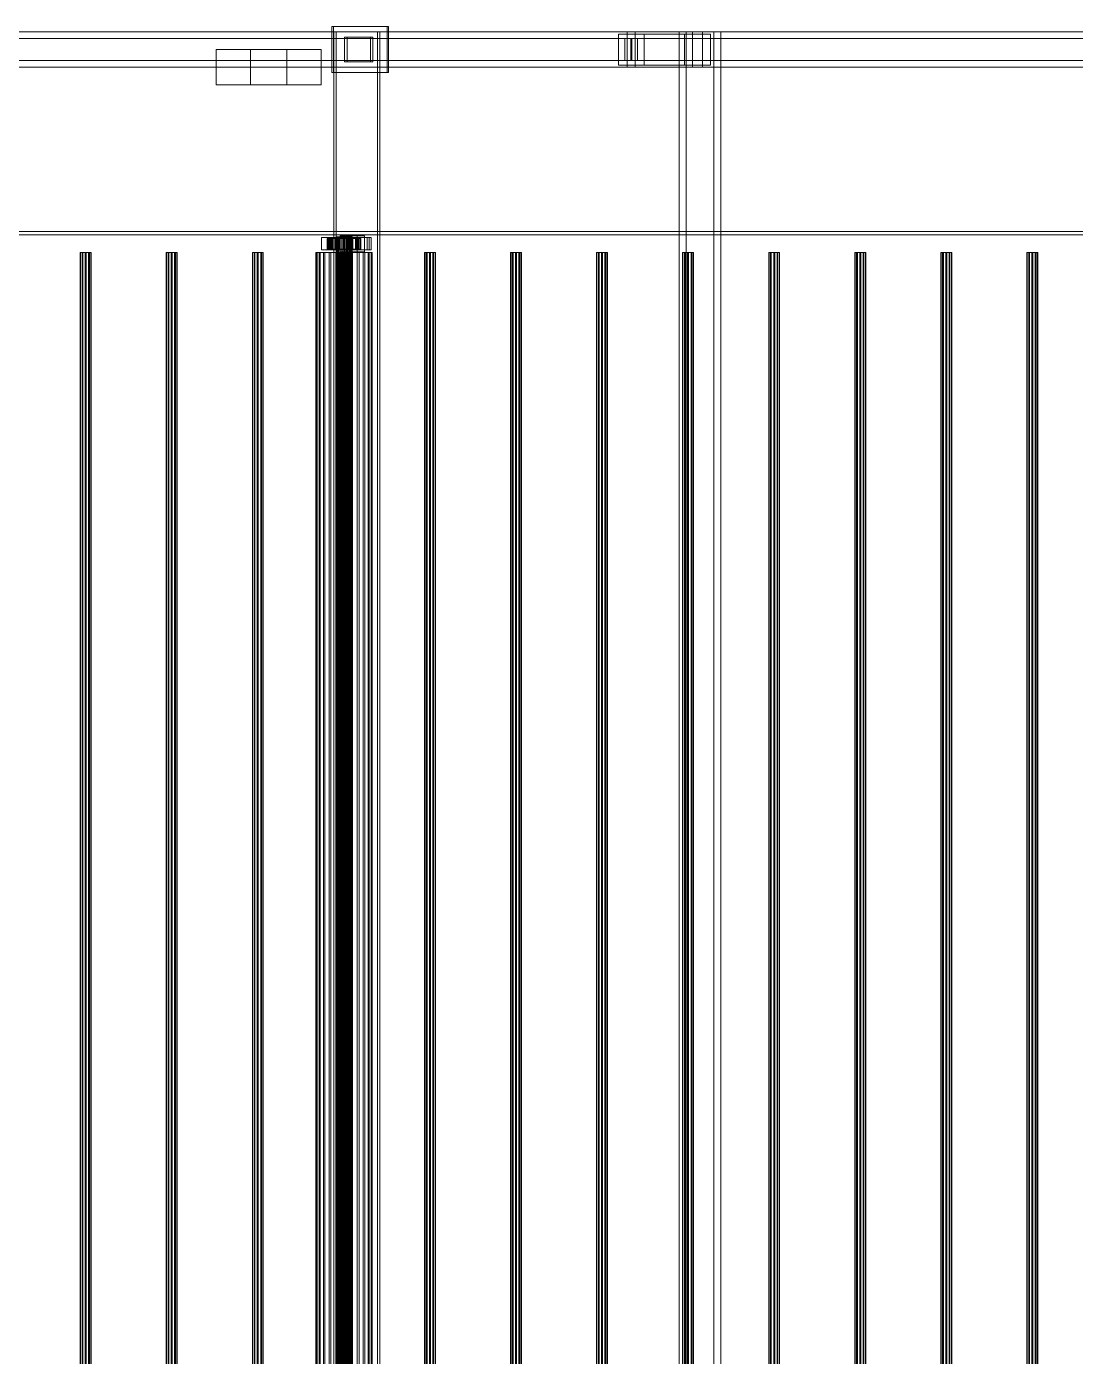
# Model space of a CAD drawing. Header units: millimetres. Extents: x -1970 to 59977, y -50268 to 6837.
# Drawn here: x 30272 to 31459, y -18000 to -16494 of the extents above; entities that cross this region are included whole.
import ezdxf

# ---------------------------------------------------------------- set-up
doc = ezdxf.new("R2010")
doc.units = ezdxf.units.MM
doc.layers.add('superior_C03', color=7, linetype='Continuous', lineweight=0)

msp = doc.modelspace()

# ---------------------------------------------------------------- linework, layer by layer
at = {"layer": 'superior_C03'}
for p, q in [((38691.362, -16500), (27582.557, -16500)), ((27583.456, -16500), (38692.26, -16500)), ((30952.078, -16500), (29782.73, -16500)), ((29791.713, -16500), (30961.061, -16500)), ((31025.964, -16500), (29856.616, -16500)), ((29867.845, -16500), (31037.193, -16500)), ((30680.056, -16494), (30617.691, -16494)), ((30617.691, -16494), (30617.691, -16546)), ((30619.488, -16494), (30617.691, -16494)), ((30619.488, -16546), (30619.488, -16494)), ((30619.488, -16494), (30681.853, -16494)), ((30669.133, -16500), (30619.631, -16500)), ((30619.631, -16500), (30619.631, -19500)), ((30622.326, -16500), (30619.631, -16500)), ((30622.326, -19500), (30622.326, -16500)), ((30622.326, -16500), (30671.828, -16500)), ((30669.133, -19500), (30669.133, -16500)), ((30669.133, -16500), (30671.828, -16500)), ((30671.828, -16500), (30671.828, -19500)), ((30680.056, -16546), (30680.056, -16494)), ((30680.056, -16494), (30681.853, -16494)), ((30681.853, -16494), (30681.853, -16546)), ((30971.187, -16502.5), (30941.953, -16502.5)), ((30941.953, -16502.5), (30941.953, -16537.5)), ((31016.961, -16502.5), (30941.953, -16502.5)), ((30952.078, -16500), (30952.078, -16540)), ((30961.061, -16500), (30952.078, -16500)), ((32121.426, -16500), (30952.078, -16500)), ((30961.061, -16540), (30961.061, -16500)), ((30961.061, -16500), (32130.409, -16500)), ((30971.187, -16537.5), (30971.187, -16502.5)), ((30971.187, -16502.5), (31046.195, -16502.5)), ((31049.944, -16500), (31010.966, -16500)), ((31010.966, -16500), (31010.966, -19500)), ((31018.826, -16500), (31010.966, -16500)), ((31016.961, -16537.5), (31016.961, -16502.5)), ((31016.961, -16502.5), (31046.195, -16502.5)), ((31018.826, -19500), (31018.826, -16500)), ((31018.826, -16500), (31057.805, -16500)), ((31025.964, -16500), (31025.964, -16540)), ((31037.193, -16500), (31025.964, -16500)), ((32195.312, -16500), (31025.964, -16500)), ((31037.193, -16540), (31037.193, -16500)), ((31037.193, -16500), (32206.54, -16500)), ((31046.195, -16502.5), (31046.195, -16537.5)), ((31049.944, -19500), (31049.944, -16500)), ((31049.944, -16500), (31057.805, -16500)), ((31057.805, -16500), (31057.805, -19500)), ((30949.405, -16507.5), (29855.066, -16507.5)), ((29869.395, -16507.5), (30963.734, -16507.5)), ((30525.416, -16520), (30486.438, -16520)), ((30486.438, -16520), (30486.438, -16560)), ((30566.387, -16520), (30486.438, -16520)), ((30525.416, -16560), (30525.416, -16520)), ((30525.416, -16520), (30605.365, -16520)), ((30566.387, -16560), (30566.387, -16520)), ((30566.387, -16520), (30605.365, -16520)), ((30605.365, -16520), (30605.365, -16560)), ((30661.245, -16506), (30632.011, -16506)), ((30632.011, -16506), (30632.011, -16534)), ((30634.706, -16506), (30632.011, -16506)), ((30634.706, -16534), (30634.706, -16506)), ((30634.706, -16506), (30663.94, -16506)), ((30661.245, -16534), (30661.245, -16506)), ((30661.245, -16506), (30663.94, -16506)), ((30663.94, -16506), (30663.94, -16534)), ((30949.405, -16507.5), (30949.405, -16532.5)), ((30963.734, -16507.5), (30949.405, -16507.5)), ((30957.244, -16507.5), (30955.896, -16507.5)), ((30955.896, -16507.5), (30955.896, -16532.5)), ((30955.896, -16507.5), (32200.252, -16507.5)), ((30957.244, -16532.5), (30957.244, -16507.5)), ((32201.6, -16507.5), (30957.244, -16507.5)), ((30963.734, -16532.5), (30963.734, -16507.5)), ((29855.066, -16532.5), (30949.405, -16532.5)), ((29869.395, -16532.5), (30963.734, -16532.5)), ((30632.011, -16534), (30661.245, -16534)), ((30632.011, -16534), (30634.706, -16534)), ((30663.94, -16534), (30634.706, -16534)), ((30663.94, -16534), (30661.245, -16534)), ((30949.405, -16532.5), (30963.734, -16532.5)), ((30955.896, -16532.5), (30957.244, -16532.5)), ((30955.896, -16532.5), (32200.252, -16532.5)), ((30957.244, -16532.5), (32201.6, -16532.5)), ((29782.73, -16540), (30952.078, -16540)), ((29791.713, -16540), (30961.061, -16540)), ((29856.616, -16540), (31025.964, -16540)), ((29867.845, -16540), (31037.193, -16540)), ((30617.691, -16546), (30680.056, -16546)), ((30617.691, -16546), (30619.488, -16546)), ((30681.853, -16546), (30619.488, -16546)), ((30681.853, -16546), (30680.056, -16546)), ((30941.953, -16537.5), (30971.187, -16537.5)), ((31016.961, -16537.5), (30941.953, -16537.5)), ((30952.078, -16540), (30961.061, -16540)), ((30952.078, -16540), (32121.426, -16540)), ((30961.061, -16540), (32130.409, -16540)), ((31046.195, -16537.5), (30971.187, -16537.5)), ((31046.195, -16537.5), (31016.961, -16537.5)), ((31025.964, -16540), (31037.193, -16540)), ((31025.964, -16540), (32195.312, -16540)), ((31037.193, -16540), (32206.54, -16540)), ((30486.438, -16560), (30525.416, -16560)), ((30486.438, -16560), (30566.387, -16560)), ((30605.365, -16560), (30525.416, -16560)), ((30605.365, -16560), (30566.387, -16560)), ((27582.557, -16726), (38691.362, -16726)), ((38691.362, -16730), (27582.557, -16730)), ((38692.26, -16730), (27583.456, -16730)), ((38720.557, -16726), (27611.752, -16726)), ((27611.752, -16730), (38720.557, -16730)), ((30646.267, -16731), (30626.778, -16731)), ((30626.778, -16731), (30626.778, -16749)), ((30634.862, -16731), (30626.778, -16731)), ((30634.862, -16749), (30634.862, -16731)), ((30634.862, -16731), (30654.351, -16731)), ((30646.267, -16749), (30646.267, -16731)), ((30646.267, -16731), (30654.351, -16731)), ((30654.351, -16731), (30654.351, -16749)), ((30615.473, -16733), (30605.728, -16733)), ((30605.728, -16733), (30605.728, -16747)), ((30616.508, -16733), (30605.728, -16733)), ((30613.189, -16734), (30612.369, -16734)), ((30612.369, -16734), (30622.362, -16734)), ((30612.369, -16746), (30612.369, -16734)), ((30612.369, -16734), (30612.842, -16734)), ((30622.362, -16746), (30612.369, -16746)), ((30612.369, -16746), (30613.189, -16746)), ((30612.842, -16746), (30612.369, -16746)), ((30612.842, -16734), (30622.587, -16734)), ((30612.842, -16746), (30612.842, -16734)), ((30612.842, -16734), (30614.577, -16734)), ((30622.587, -16746), (30612.842, -16746)), ((30614.577, -16746), (30612.842, -16746)), ((30659.909, -16733), (30613.135, -16733)), ((30613.135, -16733), (30613.135, -16747)), ((30615.381, -16733), (30613.135, -16733)), ((30615.248, -16734), (30613.189, -16734)), ((30613.189, -16734), (30622.751, -16734)), ((30613.189, -16746), (30613.189, -16734)), ((30622.751, -16746), (30613.189, -16746)), ((30613.189, -16746), (30615.248, -16746)), ((30614.577, -16734), (30623.409, -16734)), ((30614.577, -16746), (30614.577, -16734)), ((30614.577, -16734), (30617.456, -16734)), ((30623.409, -16746), (30614.577, -16746)), ((30617.456, -16746), (30614.577, -16746)), ((30618.404, -16734), (30615.248, -16734)), ((30615.248, -16734), (30623.726, -16734)), ((30615.248, -16746), (30615.248, -16734)), ((30623.726, -16746), (30615.248, -16746)), ((30615.248, -16746), (30618.404, -16746)), ((30615.381, -16747), (30615.381, -16733)), ((30615.381, -16733), (30662.155, -16733)), ((30615.473, -16747), (30615.473, -16733)), ((30615.473, -16733), (30626.252, -16733)), ((30616.508, -16747), (30616.508, -16733)), ((30616.508, -16733), (30626.252, -16733)), ((30617.456, -16734), (30624.772, -16734)), ((30617.456, -16746), (30617.456, -16734)), ((30617.456, -16734), (30621.282, -16734)), ((30624.772, -16746), (30617.456, -16746)), ((30621.282, -16746), (30617.456, -16746)), ((30622.443, -16734), (30618.404, -16734)), ((30618.404, -16734), (30625.221, -16734)), ((30618.404, -16746), (30618.404, -16734)), ((30625.221, -16746), (30618.404, -16746)), ((30618.404, -16746), (30622.443, -16746)), ((30621.282, -16734), (30626.585, -16734)), ((30621.282, -16746), (30621.282, -16734)), ((30621.282, -16734), (30625.795, -16734)), ((30626.585, -16746), (30621.282, -16746)), ((30625.795, -16746), (30621.282, -16746)), ((30622.751, -16732), (30622.362, -16732)), ((30622.362, -16732), (30622.587, -16732)), ((30622.362, -19268), (30622.362, -16732)), ((30622.362, -16734), (30622.751, -16734)), ((30622.362, -16734), (30622.362, -16746)), ((30622.587, -16734), (30622.362, -16734)), ((30622.751, -16746), (30622.362, -16746)), ((30622.362, -16746), (30622.587, -16746)), ((30627.09, -16734), (30622.443, -16734)), ((30622.443, -16734), (30627.135, -16734)), ((30622.443, -16746), (30622.443, -16734)), ((30627.135, -16746), (30622.443, -16746)), ((30622.443, -16746), (30627.09, -16746)), ((30622.587, -16732), (30623.409, -16732)), ((30622.587, -19268), (30622.587, -16732)), ((30622.587, -16734), (30622.587, -16746)), ((30623.409, -16734), (30622.587, -16734)), ((30622.587, -16746), (30623.409, -16746)), ((30623.726, -16732), (30622.751, -16732)), ((30622.751, -19268), (30622.751, -16732)), ((30622.751, -16734), (30623.726, -16734)), ((30622.751, -16734), (30622.751, -16746)), ((30623.726, -16746), (30622.751, -16746)), ((30623.409, -16732), (30624.772, -16732)), ((30623.409, -19268), (30623.409, -16732)), ((30623.409, -16734), (30623.409, -16746)), ((30624.772, -16734), (30623.409, -16734)), ((30623.409, -16746), (30624.772, -16746)), ((30625.221, -16732), (30623.726, -16732)), ((30623.726, -19268), (30623.726, -16732)), ((30623.726, -16734), (30625.221, -16734)), ((30623.726, -16734), (30623.726, -16746)), ((30625.221, -16746), (30623.726, -16746)), ((30624.772, -16732), (30626.585, -16732)), ((30624.772, -19268), (30624.772, -16732)), ((30624.772, -16734), (30624.772, -16746)), ((30626.585, -16734), (30624.772, -16734)), ((30624.772, -16746), (30626.585, -16746)), ((30627.135, -16732), (30625.221, -16732)), ((30625.221, -19268), (30625.221, -16732)), ((30625.221, -16734), (30627.135, -16734)), ((30625.221, -16734), (30625.221, -16746)), ((30627.135, -16746), (30625.221, -16746)), ((30625.795, -16734), (30628.722, -16734)), ((30625.795, -16746), (30625.795, -16734)), ((30625.795, -16734), (30630.686, -16734)), ((30628.722, -16746), (30625.795, -16746)), ((30630.686, -16746), (30625.795, -16746)), ((30626.252, -16733), (30626.252, -16747)), ((30626.585, -16732), (30628.722, -16732)), ((30626.585, -19268), (30626.585, -16732)), ((30626.585, -16734), (30626.585, -16746)), ((30628.722, -16734), (30626.585, -16734)), ((30626.585, -16746), (30628.722, -16746)), ((30632.027, -16734), (30627.09, -16734)), ((30627.09, -16734), (30629.336, -16734)), ((30627.09, -16746), (30627.09, -16734)), ((30629.336, -16746), (30627.09, -16746)), ((30627.09, -16746), (30632.027, -16746)), ((30629.336, -16732), (30627.135, -16732)), ((30627.135, -19268), (30627.135, -16732)), ((30627.135, -16734), (30629.336, -16734)), ((30627.135, -16734), (30627.135, -16746)), ((30629.336, -16746), (30627.135, -16746)), ((30628.722, -16732), (30631.039, -16732)), ((30628.722, -19268), (30628.722, -16732)), ((30628.722, -16734), (30628.722, -16746)), ((30631.039, -16734), (30628.722, -16734)), ((30628.722, -16746), (30631.039, -16746)), ((30631.674, -16732), (30629.336, -16732)), ((30629.336, -19268), (30629.336, -16732)), ((30629.336, -16734), (30631.674, -16734)), ((30629.336, -16734), (30629.336, -16746)), ((30631.674, -16746), (30629.336, -16746)), ((30630.686, -16734), (30631.039, -16734)), ((30630.686, -16746), (30630.686, -16734)), ((30630.686, -16734), (30635.624, -16734)), ((30631.039, -16746), (30630.686, -16746)), ((30635.624, -16746), (30630.686, -16746)), ((30631.039, -16732), (30633.378, -16732)), ((30631.039, -19268), (30631.039, -16732)), ((30631.039, -16734), (30631.039, -16746)), ((30633.378, -16734), (30631.039, -16734)), ((30631.039, -16746), (30633.378, -16746)), ((30633.991, -16732), (30631.674, -16732)), ((30631.674, -19268), (30631.674, -16732)), ((30632.027, -16734), (30631.674, -16734)), ((30631.674, -16734), (30633.991, -16734)), ((30631.674, -16734), (30631.674, -16746)), ((30633.991, -16746), (30631.674, -16746)), ((30631.674, -16746), (30632.027, -16746)), ((30636.919, -16734), (30632.027, -16734)), ((30632.027, -16746), (30632.027, -16734)), ((30632.027, -16746), (30636.919, -16746)), ((30633.378, -16732), (30635.579, -16732)), ((30633.378, -19268), (30633.378, -16732)), ((30635.624, -16734), (30633.378, -16734)), ((30633.378, -16734), (30633.378, -16746)), ((30635.579, -16734), (30633.378, -16734)), ((30633.378, -16746), (30635.624, -16746)), ((30633.378, -16746), (30635.579, -16746)), ((30636.129, -16732), (30633.991, -16732)), ((30633.991, -19268), (30633.991, -16732)), ((30636.919, -16734), (30633.991, -16734)), ((30633.991, -16734), (30636.129, -16734)), ((30633.991, -16734), (30633.991, -16746)), ((30636.129, -16746), (30633.991, -16746)), ((30633.991, -16746), (30636.919, -16746)), ((30635.579, -16732), (30637.492, -16732)), ((30635.579, -19268), (30635.579, -16732)), ((30640.27, -16734), (30635.579, -16734)), ((30635.579, -16734), (30635.579, -16746)), ((30637.492, -16734), (30635.579, -16734)), ((30635.579, -16746), (30640.27, -16746)), ((30635.579, -16746), (30637.492, -16746)), ((30635.624, -16746), (30635.624, -16734)), ((30635.624, -16734), (30640.27, -16734)), ((30640.27, -16746), (30635.624, -16746)), ((30637.941, -16732), (30636.129, -16732)), ((30636.129, -19268), (30636.129, -16732)), ((30641.432, -16734), (30636.129, -16734)), ((30636.129, -16734), (30637.941, -16734)), ((30636.129, -16734), (30636.129, -16746)), ((30637.941, -16746), (30636.129, -16746)), ((30636.129, -16746), (30641.432, -16746)), ((30646.655, -16733), (30636.911, -16733)), ((30636.911, -16733), (30636.911, -16747)), ((30647.69, -16733), (30636.911, -16733)), ((30641.432, -16734), (30636.919, -16734)), ((30636.919, -16746), (30636.919, -16734)), ((30636.919, -16746), (30641.432, -16746)), ((30637.492, -16732), (30638.987, -16732)), ((30637.492, -19268), (30637.492, -16732)), ((30644.309, -16734), (30637.492, -16734)), ((30637.492, -16734), (30637.492, -16746)), ((30638.987, -16734), (30637.492, -16734)), ((30637.492, -16746), (30644.309, -16746)), ((30637.492, -16746), (30638.987, -16746)), ((30639.305, -16732), (30637.941, -16732)), ((30637.941, -19268), (30637.941, -16732)), ((30645.258, -16734), (30637.941, -16734)), ((30637.941, -16734), (30639.305, -16734)), ((30637.941, -16734), (30637.941, -16746)), ((30639.305, -16746), (30637.941, -16746)), ((30637.941, -16746), (30645.258, -16746)), ((30638.987, -16732), (30639.963, -16732)), ((30638.987, -19268), (30638.987, -16732)), ((30647.466, -16734), (30638.987, -16734)), ((30638.987, -16734), (30638.987, -16746)), ((30639.963, -16734), (30638.987, -16734)), ((30638.987, -16746), (30647.466, -16746)), ((30638.987, -16746), (30639.963, -16746)), ((30640.127, -16732), (30639.305, -16732)), ((30639.305, -19268), (30639.305, -16732)), ((30648.136, -16734), (30639.305, -16734)), ((30639.305, -16734), (30640.127, -16734)), ((30639.305, -16734), (30639.305, -16746)), ((30640.127, -16746), (30639.305, -16746)), ((30639.305, -16746), (30648.136, -16746)), ((30639.963, -16732), (30640.351, -16732)), ((30639.963, -19268), (30639.963, -16732)), ((30649.524, -16734), (30639.963, -16734)), ((30639.963, -16734), (30639.963, -16746)), ((30640.351, -16734), (30639.963, -16734)), ((30639.963, -16746), (30649.524, -16746)), ((30639.963, -16746), (30640.351, -16746)), ((30640.351, -16732), (30640.127, -16732)), ((30640.127, -16732), (30640.127, -19268)), ((30640.127, -16734), (30649.872, -16734)), ((30640.127, -16746), (30640.127, -16734)), ((30640.127, -16734), (30640.351, -16734)), ((30649.872, -16746), (30640.127, -16746)), ((30640.351, -16746), (30640.127, -16746)), ((30640.27, -16746), (30640.27, -16734)), ((30640.27, -16734), (30644.309, -16734)), ((30644.309, -16746), (30640.27, -16746)), ((30640.351, -19268), (30640.351, -16732)), ((30650.345, -16734), (30640.351, -16734)), ((30640.351, -16734), (30640.351, -16746)), ((30640.351, -16746), (30650.345, -16746)), ((30645.258, -16734), (30641.432, -16734)), ((30641.432, -16746), (30641.432, -16734)), ((30641.432, -16746), (30645.258, -16746)), ((30644.309, -16746), (30644.309, -16734)), ((30644.309, -16734), (30647.466, -16734)), ((30647.466, -16746), (30644.309, -16746)), ((30648.136, -16734), (30645.258, -16734)), ((30645.258, -16746), (30645.258, -16734)), ((30645.258, -16746), (30648.136, -16746)), ((30646.655, -16747), (30646.655, -16733)), ((30646.655, -16733), (30657.435, -16733)), ((30647.466, -16746), (30647.466, -16734)), ((30647.466, -16734), (30649.524, -16734)), ((30649.524, -16746), (30647.466, -16746)), ((30647.69, -16747), (30647.69, -16733)), ((30647.69, -16733), (30657.435, -16733)), ((30649.872, -16734), (30648.136, -16734)), ((30648.136, -16746), (30648.136, -16734)), ((30648.136, -16746), (30649.872, -16746)), ((30649.524, -16746), (30649.524, -16734)), ((30649.524, -16734), (30650.345, -16734)), ((30650.345, -16746), (30649.524, -16746)), ((30649.872, -16734), (30649.872, -16746)), ((30650.345, -16734), (30649.872, -16734)), ((30649.872, -16746), (30650.345, -16746)), ((30650.345, -16746), (30650.345, -16734)), ((30657.435, -16733), (30657.435, -16747)), ((30659.909, -16747), (30659.909, -16733)), ((30659.909, -16733), (30662.155, -16733)), ((30662.155, -16733), (30662.155, -16747)), ((30334.637, -16750), (30332.617, -16750)), ((30332.617, -16750), (30332.96, -16750)), ((30332.617, -16750), (30332.617, -19250)), ((30332.96, -16750), (30335.536, -16750)), ((30332.96, -16750), (30332.96, -19250)), ((30338.249, -16750), (30334.637, -16750)), ((30334.637, -16750), (30334.637, -19250)), ((30335.536, -16750), (30339.36, -16750)), ((30335.536, -16750), (30335.536, -19250)), ((30342.073, -16750), (30338.249, -16750)), ((30338.249, -16750), (30338.249, -19250)), ((30339.36, -16750), (30342.972, -16750)), ((30339.36, -16750), (30339.36, -19250)), ((30344.649, -16750), (30342.073, -16750)), ((30342.073, -16750), (30342.073, -19250)), ((30342.972, -16750), (30344.992, -16750)), ((30342.972, -16750), (30342.972, -19250)), ((30344.992, -16750), (30344.649, -16750)), ((30344.649, -16750), (30344.649, -19250)), ((30344.992, -19250), (30344.992, -16750)), ((30432.082, -16750), (30430.062, -16750)), ((30430.062, -16750), (30430.406, -16750)), ((30430.062, -16750), (30430.062, -19250)), ((30430.406, -16750), (30432.982, -16750)), ((30430.406, -16750), (30430.406, -19250)), ((30435.694, -16750), (30432.082, -16750)), ((30432.082, -16750), (30432.082, -19250)), ((30432.982, -16750), (30436.806, -16750)), ((30432.982, -16750), (30432.982, -19250)), ((30439.519, -16750), (30435.694, -16750)), ((30435.694, -16750), (30435.694, -19250)), ((30436.806, -16750), (30440.418, -16750)), ((30436.806, -16750), (30436.806, -19250)), ((30442.094, -16750), (30439.519, -16750)), ((30439.519, -16750), (30439.519, -19250)), ((30440.418, -16750), (30442.438, -16750)), ((30440.418, -16750), (30440.418, -19250)), ((30442.438, -16750), (30442.094, -16750)), ((30442.094, -16750), (30442.094, -19250)), ((30442.438, -19250), (30442.438, -16750)), ((30529.528, -16750), (30527.508, -16750)), ((30527.508, -16750), (30527.852, -16750)), ((30527.508, -16750), (30527.508, -19250)), ((30527.852, -16750), (30530.427, -16750)), ((30527.852, -16750), (30527.852, -19250)), ((30533.14, -16750), (30529.528, -16750)), ((30529.528, -16750), (30529.528, -19250)), ((30530.427, -16750), (30534.252, -16750)), ((30530.427, -16750), (30530.427, -19250)), ((30536.964, -16750), (30533.14, -16750)), ((30533.14, -16750), (30533.14, -19250)), ((30534.252, -16750), (30537.864, -16750)), ((30534.252, -16750), (30534.252, -19250)), ((30539.54, -16750), (30536.964, -16750)), ((30536.964, -16750), (30536.964, -19250)), ((30537.864, -16750), (30539.884, -16750)), ((30537.864, -16750), (30537.864, -19250)), ((30539.884, -16750), (30539.54, -16750)), ((30539.54, -16750), (30539.54, -19250)), ((30539.884, -19250), (30539.884, -16750)), ((30600.759, -16750), (30599.377, -16750)), ((30599.377, -16750), (30600.174, -16750)), ((30599.377, -19250), (30599.377, -16750)), ((30600.174, -16750), (30603.097, -16750)), ((30600.174, -19250), (30600.174, -16750)), ((30604.226, -16750), (30600.759, -16750)), ((30600.759, -19250), (30600.759, -16750)), ((30603.097, -16750), (30607.945, -16750)), ((30603.097, -19250), (30603.097, -16750)), ((30609.542, -16750), (30604.226, -16750)), ((30604.226, -19250), (30604.226, -16750)), ((30605.728, -16747), (30615.473, -16747)), ((30605.728, -16747), (30616.508, -16747)), ((30607.945, -16750), (30614.389, -16750)), ((30607.945, -19250), (30607.945, -16750)), ((30616.345, -16750), (30609.542, -16750)), ((30609.542, -19250), (30609.542, -16750)), ((30613.135, -16747), (30659.909, -16747)), ((30613.135, -16747), (30615.381, -16747)), ((30614.389, -16750), (30621.989, -16750)), ((30614.389, -19250), (30614.389, -16750)), ((30662.155, -16747), (30615.381, -16747)), ((30626.252, -16747), (30615.473, -16747)), ((30624.17, -16750), (30616.345, -16750)), ((30616.345, -19250), (30616.345, -16750)), ((30626.252, -16747), (30616.508, -16747)), ((30621.989, -16750), (30630.228, -16750)), ((30621.989, -19250), (30621.989, -16750)), ((30632.486, -16750), (30624.17, -16750)), ((30624.17, -19250), (30624.17, -16750)), ((30626.974, -16750), (30624.954, -16750)), ((30624.954, -16750), (30625.297, -16750)), ((30624.954, -16750), (30624.954, -19250)), ((30625.297, -16750), (30627.873, -16750)), ((30625.297, -16750), (30625.297, -19250)), ((30626.778, -16749), (30646.267, -16749)), ((30634.862, -16749), (30626.778, -16749)), ((30630.586, -16750), (30626.974, -16750)), ((30626.974, -16750), (30626.974, -19250)), ((30627.873, -16750), (30631.697, -16750)), ((30627.873, -16750), (30627.873, -19250)), ((30630.228, -16750), (30638.543, -16750)), ((30630.228, -19250), (30630.228, -16750)), ((30634.41, -16750), (30630.586, -16750)), ((30630.586, -16750), (30630.586, -19250)), ((30631.697, -16750), (30635.309, -16750)), ((30631.697, -16750), (30631.697, -19250)), ((30640.725, -16750), (30632.486, -16750)), ((30632.486, -19250), (30632.486, -16750)), ((30636.986, -16750), (30634.41, -16750)), ((30634.41, -16750), (30634.41, -19250)), ((30654.351, -16749), (30634.862, -16749)), ((30635.309, -16750), (30637.329, -16750)), ((30635.309, -16750), (30635.309, -19250)), ((30636.911, -16747), (30646.655, -16747)), ((30636.911, -16747), (30647.69, -16747)), ((30637.329, -16750), (30636.986, -16750)), ((30636.986, -16750), (30636.986, -19250)), ((30637.329, -19250), (30637.329, -16750)), ((30638.543, -16750), (30646.369, -16750)), ((30638.543, -19250), (30638.543, -16750)), ((30648.325, -16750), (30640.725, -16750)), ((30640.725, -19250), (30640.725, -16750)), ((30654.351, -16749), (30646.267, -16749)), ((30646.369, -16750), (30653.172, -16750)), ((30646.369, -19250), (30646.369, -16750)), ((30657.435, -16747), (30646.655, -16747)), ((30657.435, -16747), (30647.69, -16747)), ((30654.769, -16750), (30648.325, -16750)), ((30648.325, -19250), (30648.325, -16750)), ((30653.172, -16750), (30658.488, -16750)), ((30653.172, -19250), (30653.172, -16750)), ((30659.617, -16750), (30654.769, -16750)), ((30654.769, -19250), (30654.769, -16750)), ((30658.488, -16750), (30661.955, -16750)), ((30658.488, -19250), (30658.488, -16750)), ((30662.539, -16750), (30659.617, -16750)), ((30659.617, -19250), (30659.617, -16750)), ((30662.155, -16747), (30659.909, -16747)), ((30661.955, -16750), (30663.337, -16750)), ((30661.955, -19250), (30661.955, -16750)), ((30663.337, -16750), (30662.539, -16750)), ((30662.539, -16750), (30662.539, -19250)), ((30663.337, -19250), (30663.337, -16750)), ((30724.419, -16750), (30722.399, -16750)), ((30722.399, -16750), (30722.743, -16750)), ((30722.399, -16750), (30722.399, -19250)), ((30722.743, -16750), (30725.319, -16750)), ((30722.743, -16750), (30722.743, -19250)), ((30728.031, -16750), (30724.419, -16750)), ((30724.419, -16750), (30724.419, -19250)), ((30725.319, -16750), (30729.143, -16750)), ((30725.319, -16750), (30725.319, -19250)), ((30731.855, -16750), (30728.031, -16750)), ((30728.031, -16750), (30728.031, -19250)), ((30729.143, -16750), (30732.755, -16750)), ((30729.143, -16750), (30729.143, -19250)), ((30734.431, -16750), (30731.855, -16750)), ((30731.855, -16750), (30731.855, -19250)), ((30732.755, -16750), (30734.775, -16750)), ((30732.755, -16750), (30732.755, -19250)), ((30734.775, -16750), (30734.431, -16750)), ((30734.431, -16750), (30734.431, -19250)), ((30734.775, -19250), (30734.775, -16750)), ((30821.865, -16750), (30819.845, -16750)), ((30819.845, -16750), (30820.188, -16750)), ((30819.845, -16750), (30819.845, -19250)), ((30820.188, -16750), (30822.764, -16750)), ((30820.188, -16750), (30820.188, -19250)), ((30825.477, -16750), (30821.865, -16750)), ((30821.865, -16750), (30821.865, -19250)), ((30822.764, -16750), (30826.589, -16750)), ((30822.764, -16750), (30822.764, -19250)), ((30829.301, -16750), (30825.477, -16750)), ((30825.477, -16750), (30825.477, -19250)), ((30826.589, -16750), (30830.201, -16750)), ((30826.589, -16750), (30826.589, -19250)), ((30831.877, -16750), (30829.301, -16750)), ((30829.301, -16750), (30829.301, -19250)), ((30830.201, -16750), (30832.221, -16750)), ((30830.201, -16750), (30830.201, -19250)), ((30832.221, -16750), (30831.877, -16750)), ((30831.877, -16750), (30831.877, -19250)), ((30832.221, -19250), (30832.221, -16750)), ((30919.311, -16750), (30917.291, -16750)), ((30917.291, -16750), (30917.634, -16750)), ((30917.291, -16750), (30917.291, -19250)), ((30917.634, -16750), (30920.21, -16750)), ((30917.634, -16750), (30917.634, -19250)), ((30922.923, -16750), (30919.311, -16750)), ((30919.311, -16750), (30919.311, -19250)), ((30920.21, -16750), (30924.034, -16750)), ((30920.21, -16750), (30920.21, -19250)), ((30926.747, -16750), (30922.923, -16750)), ((30922.923, -16750), (30922.923, -19250)), ((30924.034, -16750), (30927.646, -16750)), ((30924.034, -16750), (30924.034, -19250)), ((30929.323, -16750), (30926.747, -16750)), ((30926.747, -16750), (30926.747, -19250)), ((30927.646, -16750), (30929.666, -16750)), ((30927.646, -16750), (30927.646, -19250)), ((30929.666, -16750), (30929.323, -16750)), ((30929.323, -16750), (30929.323, -19250)), ((30929.666, -19250), (30929.666, -16750)), ((31016.756, -16750), (31014.736, -16750)), ((31014.736, -16750), (31015.08, -16750)), ((31014.736, -16750), (31014.736, -19250)), ((31015.08, -16750), (31017.656, -16750)), ((31015.08, -16750), (31015.08, -19250)), ((31020.368, -16750), (31016.756, -16750)), ((31016.756, -16750), (31016.756, -19250)), ((31017.656, -16750), (31021.48, -16750)), ((31017.656, -16750), (31017.656, -19250)), ((31024.192, -16750), (31020.368, -16750)), ((31020.368, -16750), (31020.368, -19250)), ((31021.48, -16750), (31025.092, -16750)), ((31021.48, -16750), (31021.48, -19250)), ((31026.768, -16750), (31024.192, -16750)), ((31024.192, -16750), (31024.192, -19250)), ((31025.092, -16750), (31027.112, -16750)), ((31025.092, -16750), (31025.092, -19250)), ((31027.112, -16750), (31026.768, -16750)), ((31026.768, -16750), (31026.768, -19250)), ((31027.112, -19250), (31027.112, -16750)), ((31114.202, -16750), (31112.182, -16750)), ((31112.182, -16750), (31112.525, -16750)), ((31112.182, -16750), (31112.182, -19250)), ((31112.525, -16750), (31115.101, -16750)), ((31112.525, -16750), (31112.525, -19250)), ((31117.814, -16750), (31114.202, -16750)), ((31114.202, -16750), (31114.202, -19250)), ((31115.101, -16750), (31118.926, -16750)), ((31115.101, -16750), (31115.101, -19250)), ((31121.638, -16750), (31117.814, -16750)), ((31117.814, -16750), (31117.814, -19250)), ((31118.926, -16750), (31122.538, -16750)), ((31118.926, -16750), (31118.926, -19250)), ((31124.214, -16750), (31121.638, -16750)), ((31121.638, -16750), (31121.638, -19250)), ((31122.538, -16750), (31124.558, -16750)), ((31122.538, -16750), (31122.538, -19250)), ((31124.558, -16750), (31124.214, -16750)), ((31124.214, -16750), (31124.214, -19250)), ((31124.558, -19250), (31124.558, -16750)), ((31211.648, -16750), (31209.628, -16750)), ((31209.628, -16750), (31209.971, -16750)), ((31209.628, -16750), (31209.628, -19250)), ((31209.971, -16750), (31212.547, -16750)), ((31209.971, -16750), (31209.971, -19250)), ((31215.259, -16750), (31211.648, -16750)), ((31211.648, -16750), (31211.648, -19250)), ((31212.547, -16750), (31216.371, -16750)), ((31212.547, -16750), (31212.547, -19250)), ((31219.084, -16750), (31215.259, -16750)), ((31215.259, -16750), (31215.259, -19250)), ((31216.371, -16750), (31219.983, -16750)), ((31216.371, -16750), (31216.371, -19250)), ((31221.66, -16750), (31219.084, -16750)), ((31219.084, -16750), (31219.084, -19250)), ((31219.983, -16750), (31222.003, -16750)), ((31219.983, -16750), (31219.983, -19250)), ((31222.003, -16750), (31221.66, -16750)), ((31221.66, -16750), (31221.66, -19250)), ((31222.003, -19250), (31222.003, -16750)), ((31309.093, -16750), (31307.073, -16750)), ((31307.073, -16750), (31307.417, -16750)), ((31307.073, -16750), (31307.073, -19250)), ((31307.417, -16750), (31309.993, -16750)), ((31307.417, -16750), (31307.417, -19250)), ((31312.705, -16750), (31309.093, -16750)), ((31309.093, -16750), (31309.093, -19250)), ((31309.993, -16750), (31313.817, -16750)), ((31309.993, -16750), (31309.993, -19250)), ((31316.529, -16750), (31312.705, -16750)), ((31312.705, -16750), (31312.705, -19250)), ((31313.817, -16750), (31317.429, -16750)), ((31313.817, -16750), (31313.817, -19250)), ((31319.105, -16750), (31316.529, -16750)), ((31316.529, -16750), (31316.529, -19250)), ((31317.429, -16750), (31319.449, -16750)), ((31317.429, -16750), (31317.429, -19250)), ((31319.449, -16750), (31319.105, -16750)), ((31319.105, -16750), (31319.105, -19250)), ((31319.449, -19250), (31319.449, -16750)), ((31406.539, -16750), (31404.519, -16750)), ((31404.519, -16750), (31404.862, -16750)), ((31404.519, -16750), (31404.519, -19250)), ((31404.862, -16750), (31407.438, -16750)), ((31404.862, -16750), (31404.862, -19250)), ((31410.151, -16750), (31406.539, -16750)), ((31406.539, -16750), (31406.539, -19250)), ((31407.438, -16750), (31411.263, -16750)), ((31407.438, -16750), (31407.438, -19250)), ((31413.975, -16750), (31410.151, -16750)), ((31410.151, -16750), (31410.151, -19250)), ((31411.263, -16750), (31414.874, -16750)), ((31411.263, -16750), (31411.263, -19250)), ((31416.551, -16750), (31413.975, -16750)), ((31413.975, -16750), (31413.975, -19250)), ((31414.874, -16750), (31416.894, -16750)), ((31414.874, -16750), (31414.874, -19250)), ((31416.894, -16750), (31416.551, -16750)), ((31416.551, -16750), (31416.551, -19250)), ((31416.894, -19250), (31416.894, -16750))]:
    msp.add_line(p, q, dxfattribs=at)

doc.saveas('drawing.dxf')
